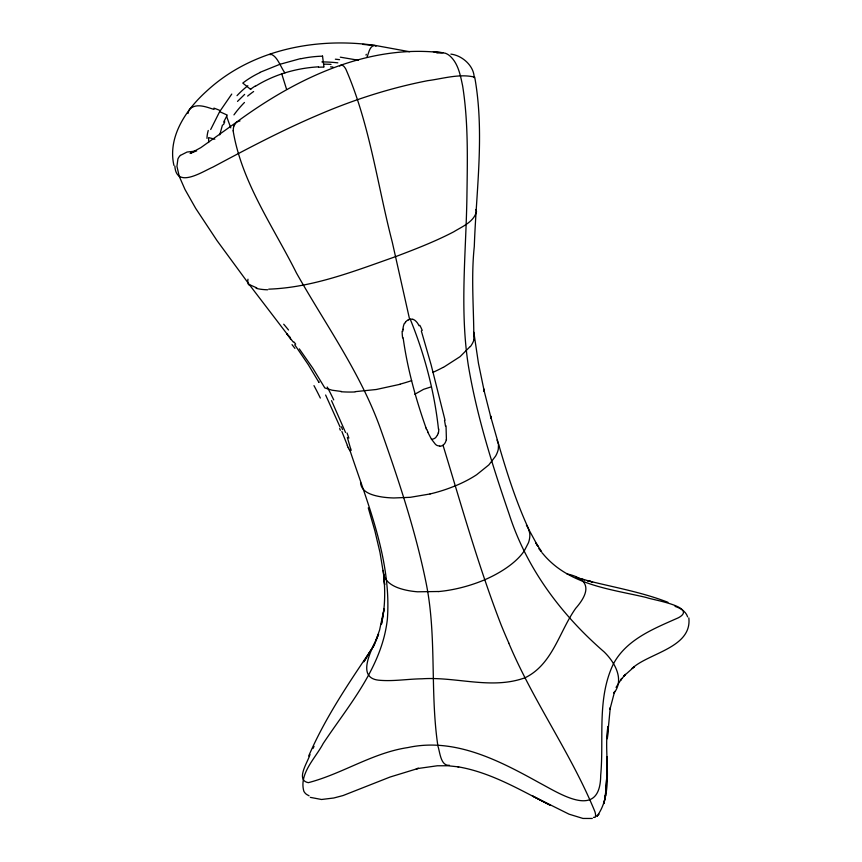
<?xml version="1.0" encoding="UTF-8"?>
<svg xmlns="http://www.w3.org/2000/svg" width="862" height="862" viewBox="0 0 862 862"><rect width="100%" height="100%" fill="white"/><g stroke="black" fill="none" stroke-linecap="round" stroke-linejoin="round"><path stroke-width="1.29" d="M233.139 130.765C241.597 182.302 273.448 226.954 296.42 272.942C325.739 324.985 361.404 374.022 381.241 430.881C398.6 480.005 415.118 529.699 425.666 580.794C437.196 635.229 429.729 691.324 437.907 746.05C440.029 752.235 440.568 766.167 449.468 765.305M350.737 449.964L350.651 450.632M438.478 429.168C434.426 391.65 424.47 354.013 410.193 319.08M473.841 339.628C473.884 308.855 470.964 277.456 474.294 246.532C476.201 190.265 484.778 133.05 474.714 77.16C459.511 73.389 442.993 78.69 427.692 80.672C390.454 87.935 354.12 99.55 319.274 114.517C282.833 129.914 247.825 148.426 212.957 167.077C202.387 171.613 176.29 189.155 174.857 166.107M402.953 331.073L403.093 329.252M446.419 439.782L446.031 425.86M219.735 134.892L222.471 124.968M476.363 211.998C473.486 222.213 462.043 226.631 453.8 231.781C435.051 241.565 415.268 249.183 395.507 256.671C354.444 271.088 312.723 287.596 268.728 289.158M187.981 113.493L188.272 112.2M366.953 57.258C368.785 53.293 369.421 46.074 374.625 45.32L409.655 51.731M233.817 126.057L236.339 122.296C295.935 78.431 369.302 42.82 445.148 53.175A15.925 12.596 68.4 0 1 449.867 55.911C458.293 63.432 460.427 75.447 462.646 85.952C468.346 121.93 467.452 158.533 466.945 194.834C466.202 251.639 459.554 308.855 468.314 365.348C476.815 416.249 492.514 465.642 509.216 514.355C526.671 568.586 561.399 614.854 604.036 651.812C614.563 661.984 624.767 679.267 613.981 693.123L614.66 691.399L609.919 709.426L610.242 707.777L607.322 738.723L607.947 726.504C603.088 754.896 614.972 791.704 596.989 816.206L597.301 815.905M210.694 129.505L219.648 111.661L231.759 94.066M308.693 755.996C325.664 716.753 349.961 681.26 373.796 645.95M383.224 570.428C385.346 588.358 385.476 606.676 381.381 624.368L384.075 608.96L379.582 630.09L375.821 640.681L378.601 634.12C374.377 645.196 354.153 677.489 378.569 680.183C393.04 681.583 407.51 678.987 421.992 678.803C456.3 676.465 491.9 689.999 525.206 677.694C552.693 664.225 559.233 631.587 575.654 608.389C589.834 592.237 591.246 579.092 566.991 573.92M223.678 122.027L227.256 115.099L219.648 111.661M309.986 754.53C308.057 761.739 295.084 780.153 308.327 782.664C342.354 773.828 372.632 752.774 407.995 747.548C454.834 737.333 499.54 760.747 539.224 782.739C560.947 794.258 600.372 820.355 600.695 775.272C604.09 738.163 596.741 698.479 613.475 663.751C626.836 639.054 654.226 628.549 678.469 617.731C698.576 606.783 651.823 599.844 646.522 597.538C615.899 590.276 582.831 586.656 556.927 567.174A121.089 103.494 -55.2 0 1 545.29 556.507L541.95 552.65M372.61 647.491L376.608 639.733M437.39 435.17L435.784 437.487A6.088 5.344 -52.2 0 1 431.474 439.243M312.971 748.496L314.048 746.395M404.687 323.498L405.496 322.237M374.851 643.742L363.839 661.822L370.358 651.155M339.682 66.029L341.492 64.909L343.464 65.954A16.443 3.911 71.4 0 1 345.791 69.014C369.744 123.923 377.33 184.554 392.296 242.244L409.622 319.403L408.308 319.91M470.081 346.632L460.092 356.642L443.294 367.438M616.05 687.402L621.728 678.469L620.554 680.28L625.413 674.343L623.776 676.099L634.497 666.585L632.158 668.373C648.709 652.965 692.121 647.75 688.846 617.935M237.513 101.393L244.646 94.389M596.989 816.206L599.068 814.191M180.417 155.408L187.065 152.035L196.644 151.001M255.367 86.297C274.256 74.509 296.334 68.12 318.487 66.837M414.805 394.257L423.576 389.322L430.515 387.103M259.968 72.354L279.848 64.316L300.892 58.519M195.297 151.378L190.125 153.458L200.846 147.628L236.727 122.027L240.002 120.928M474.154 77.602C474.186 66.255 462.485 55.47 450.901 54.123M400.065 384.301L376.241 389.505L355.381 391.639M430.063 493.969L410.215 497.32L393.891 497.967A89.691 34.049 -16.9 0 1 381.877 496.965C373.548 495.575 361.146 492.848 360.542 482.451M436.862 52.991L442.982 52.657M310.32 797.361L321.548 799.494L333.799 797.996L343.054 795.551L390.098 777.018L418.479 768.333L416.335 768.732L437.303 765.779L447.981 765.758L458.703 766.9L457.841 766.781C491.092 772.384 520.379 790.185 550.042 805.108L532.544 796.014L569.039 814.17L582.96 818.447L592.291 818.469M438.241 591.504L417.499 591.795A86.965 38.111 -16.9 0 1 402.586 589.263C394.677 587.13 385.433 582.831 383.558 573.995L379.991 552.477L374.798 530.55L368.268 507.858M330.566 66.88L332.969 67.031M439.739 446.15L437.142 445.492A8.232 7.51 -43.1 0 1 435.342 444.189L431.291 438.93L427.757 432.099M362.633 44.35L375.476 45.664M341.449 391.467L332.053 390.206L324.812 387.932L312.82 368.214L299.308 348.873M433.381 51.677L441.495 52.507M374.076 45.277C315.093 37.109 250.713 49.985 206.223 91.512C186.095 109.657 167.465 136.907 173.909 165.353M340.296 57.172L358.463 60.254M214.843 139.181L208.658 137.608L208.615 142.51M256.854 287.93L249.258 284.535L216.976 240.552L195.696 208.378L185.007 189.5L179.253 176.387L176.925 166.247L177.917 158.964A10.57 10.419 74.1 0 1 180.417 155.397M575.805 577.303L592.614 582.001L587.334 580.622C614.294 587.399 641.931 592.194 667.942 602.301M412.887 319.306L414.547 320.071A20.106 16.195 -42.2 0 1 418.264 324.306L419.072 325.771M580.363 578.585L584.533 579.943M214.088 109.442C206.718 107.168 196.967 102.934 190.19 108.666A14.46 9.697 61.9 0 0 188.498 111.629M593.433 817.391L595.146 817.359L595.62 815.247A14.514 2.877 64.8 0 0 594.942 811.735C570.978 753.291 533.266 701.399 508.763 643.084M675.065 606.374C680.28 608.119 685.85 611.287 687.617 616.858M309.07 795.809L306.549 794.398A13.253 11.131 -33.8 0 1 303.855 791.273C298.78 773.613 315.6 758 323.142 743.583C345.813 709.448 373.688 677.166 384.172 636.641A143.835 127.619 -31.9 0 0 387.383 619.078C391.585 560.569 368.16 505.078 350.015 450.578M290.289 337.462L286.669 333.626L290.893 339.52M250.734 89.476L242.782 83.075A84.379 60.286 -6.5 0 1 260.119 72.527M294.017 341.998L295.677 344.11M538.847 548.663L541.174 551.658M249.258 284.535L286.917 333.809M294.707 344.746L308.24 364.583L318.994 382.502L318.681 381.403M526.402 525.077L537.942 546.303L535.959 543.157L541.595 551.561M284.913 72.893C280.473 66.999 277.348 55.696 270.345 54.112A13.857 2.737 71.1 0 0 270.129 54.823M349.261 449.49L348.248 447.421M497.029 439.997L498.516 444.329L498.29 449.188A90.122 34.383 -17.5 0 1 495.575 456.138L488.84 464.909L476.675 474.714A64.542 24.901 -17.1 0 1 455.233 485.899M325.631 395.022L340.102 427.078M331.536 400.636L345.554 432.487M347.354 445.331L341.869 431.474M425.968 427.778C415.689 398.589 407.37 368.473 403.136 337.785M421.335 330.965L431.129 364.852L445.04 420.247M230.757 127.867L226.577 116.273M347.364 437.497L350.575 448.606M473.841 332.312L478.475 363.43L484.293 391.542L483.604 388.762L491.2 418.63L490.467 415.764C501.275 453.778 511.769 492.116 528.287 528.137L529.731 533.233A86.534 38.111 -17.5 0 1 528.481 542.694L524.376 550.678A73.173 32.616 -17.1 0 1 484.897 579.706A73.205 32.627 -17.1 0 1 438.187 591.591M286.604 89.389L281.755 73.916M446.182 439.782A7.241 6.379 -54.3 0 1 443.014 445.212C461.353 505.326 478.367 565.968 501.016 624.638A136.681 30.87 66.5 0 0 508.817 643.052M323.907 66.697L322.528 56.052M383.558 573.995L384.635 584.727L384.29 581.085M321.892 61.913A87.277 50.373 -2.7 0 1 337.839 62.851M300.967 58.735A84.12 59.877 -5.4 0 1 322.528 56.159M248.59 284.826A126.725 32.25 -24 0 1 247.976 279.202M267.673 289.783A130.41 32.163 -22.7 0 1 256.111 288.307M313.973 385.626A397.835 358.57 -49.7 0 1 320.341 398.061M375.487 45.729A14.051 4.676 77.9 0 1 376.058 46.16M366.016 55.125A110.12 30.073 88.9 0 1 366.285 54.306M213.895 108.116A113.019 68.076 47.6 0 1 219.541 110.293M233.225 130.841A16.443 7.09 74 0 1 233.871 126.132M475.846 209.52A130.776 26.841 -11.8 0 1 476.503 211.966M409.622 319.436A6.325 4.989 -38.3 0 1 412.876 319.328M354.972 391.962A99.755 31.808 -17.3 0 1 341.029 391.714M327.215 387.006A351.373 306.376 11.1 0 1 333.734 399.893M233.958 114.883A93.904 46.354 -27.1 0 1 244.452 102.47M474.025 339.585A100.251 31.786 -16.8 0 1 470.415 346.578M237.028 95.639A87.299 54.263 -16.5 0 1 247.847 85.737M206.999 138.405A97.783 38.661 -30.9 0 1 208.248 130.464M455.201 485.866A64.542 24.858 -17.1 0 1 430.073 493.948M350.037 450.654A5.797 1.067 71.5 0 1 349.282 449.619M350.608 450.761A5.84 1.056 70.2 0 1 349.983 450.46M290.472 338.615A19.923 1.799 50.9 0 1 293.263 342.031M292.024 344.649A67.796 11.54 50.9 0 1 294.923 348.388M283.695 324.22A67.667 9.396 58.1 0 1 288.511 329.984M348.291 447.852A7.92 0.948 68.7 0 1 347.278 445.471M341.417 426.809A117.329 24.405 71.3 0 1 342.526 429.556M339.66 428.554A140.926 28.371 71.2 0 1 340.361 430.278M347.052 433.015A109.528 46.203 56.6 0 1 348.862 438.122M350.748 448.854A7.909 1.713 65.3 0 1 350.845 450.158M411.659 380.638A72.914 22.25 -17.3 0 1 400.076 384.15M402.619 337.893A66.697 57.011 -24 0 1 402.134 331.159M402.996 329.273A18.037 15.107 -33 0 1 404.332 323.422M405.442 322.216A6.368 5.129 -37.9 0 1 408.286 319.856M419.794 325.265A71.902 57.776 -47.2 0 1 422.229 330.437M443.046 367.406A72.57 22.035 -17.3 0 1 432.929 372.362M444.501 420.484A126.412 100.994 -67.5 0 1 445.482 426.076M443.025 445.234A5.948 5.506 -52.3 0 1 442.055 445.729A6.034 5.592 -52.7 0 1 439.728 446.16M427.972 432.013A115.691 104.485 -11.5 0 1 426.862 429.47M426.561 429.588A137.748 124.43 -15.2 0 1 425.86 427.821M250.486 89.292A89.292 66.967 -3 0 1 255.13 86.081M247.631 96.091A90.51 62.064 -10 0 1 253.633 91.523M223.506 124.699A101.199 46.85 -30.3 0 1 224.777 121.768M324.101 64.165A88.743 66.999 -5.7 0 1 331.019 64.391M318.487 67.225A87.816 66.148 -5.7 0 1 323.875 67.096M335.35 59.198A93.516 60.879 -3.8 0 1 339.574 59.661M438.801 429.125A30.202 25.526 -53.7 0 1 438.435 432.929M438.144 432.929A8.038 6.788 -54.5 0 1 437.454 435.191M606.967 756.955L606.719 778.785L606.967 756.955M606.751 777.319L605.361 796.283L606.751 777.319M604.176 802.339L603.96 803.556L605.523 794.99L604.176 802.339"/></g></svg>
